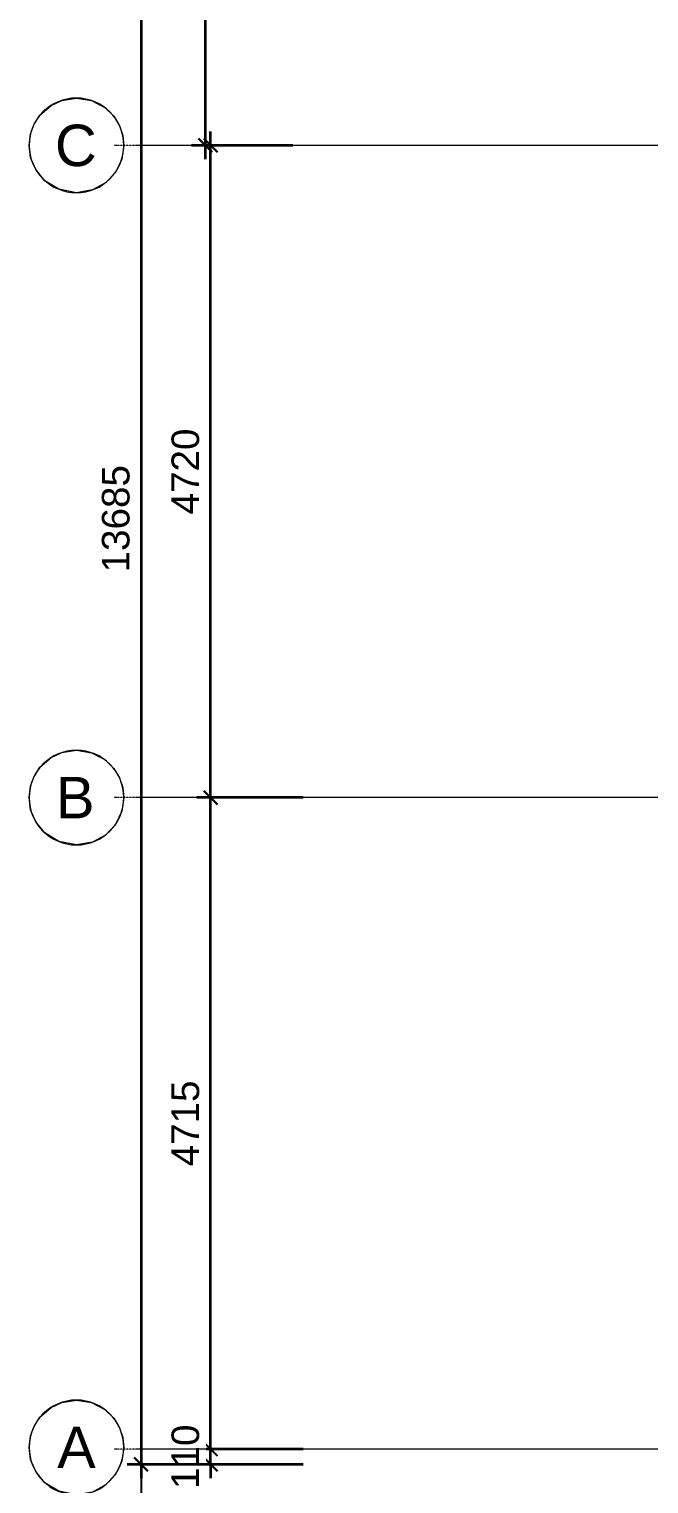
# Model space of a CAD drawing. Header units: millimetres. Extents: x -127141 to 682685, y -1234500 to 49778.
# Drawn here: x 309087 to 313573, y -190827 to -180298 of the extents above; entities that cross this region are included whole.
import ezdxf
from ezdxf.enums import TextEntityAlignment as Align

# ---------------------------------------------------------------- set-up
doc = ezdxf.new("R2010")
doc.units = ezdxf.units.MM
doc.header["$MEASUREMENT"] = 0
doc.set_wipeout_variables(frame=1)
doc.linetypes.add('DASHDOT', pattern=[1, 0.5, -0.25, 0, -0.25])
doc.linetypes.add('HIDDEN', pattern=[0.75, 0.5, -0.25])
for name, color, linetype, lineweight in [('-WALL', 4, 'Continuous', 35), ('A-DIM', 251, 'Continuous', 15), ('A-KY HIEU', 34, 'Continuous', 20), ('A-TRUC', 251, 'DASHDOT', 5)]:
    doc.layers.add(name, color=color, linetype=linetype, lineweight=lineweight)
doc.styles.add('A1-arial', font='arial.ttf', dxfattribs={"width": 0.8})
doc.styles.get("Standard").update_dxf_attribs({"font": 'arial.ttf'})
doc.dimstyles.new('DIM_LAYOUT A2-A3', dxfattribs={"dimscale": 0, "dimtxt": 2, "dimasz": 1, "dimexe": 1, "dimexo": 0, "dimgap": 0.8, "dimtad": 1, "dimdec": 0, "dimlfac": -1, "dimzin": 0, "dimdsep": 46, "dimtxsty": 'Standard', "dimblk": 'ARCHTICK', "dimcen": 1, "dimdle": 1, "dimclrd": 256, "dimclre": 256, "dimclrt": 7, "dimadec": 0, "dimazin": 0, "dimtfac": 1, "dimtdec": 0, "dimtix": 1, "dimtofl": 0, "dimtmove": 2, "dimatfit": 3, "dimldrblk": 'ARCHTICK', "dimfxl": 1, "dimtfill": 1, "dimtolj": 1, "dimtzin": 0, "dimarcsym": 0})

# ---------------------------------------------------------------- blocks, each defined once
blk = doc.blocks.new('_ArchTick')
at = {"color": 0, "linetype": 'ByBlock', "const_width": 0.15}
blk.add_lwpolyline([(-0.5, -0.5), (0.5, 0.5)], dxfattribs=at)
blk = doc.blocks.new('*D2283')
at = {"layer": 'A-DIM', "lineweight": -2, "transparency": 16777216}
for p, q in [((335401, -190675), (335401, -185760)), ((336071, -185860), (335301, -185860)), ((336071, -190575), (335301, -190575))]:
    blk.add_line(p, q, dxfattribs=at)
at = {"layer": 'Defpoints', "color": 0, "transparency": 16777216}
for p in [(335401, -185860), (336071, -185860, 0), (336071, -190575, 0)]:
    blk.add_point(p, dxfattribs=at)
at = {"layer": 'A-DIM', "lineweight": -2, "transparency": 16777216, "xscale": 100, "yscale": 100, "zscale": 100}
for p, rotation in [((335401, -185860), 90), ((335401, -190575), 270)]:
    blk.add_blockref('_ArchTick', p, dxfattribs=dict(at, rotation=rotation))
at = {"layer": 'A-DIM', "color": 7, "transparency": 16777216, "insert": (335219, -188218), "char_height": 200, "attachment_point": 5, "rotation": 90, "bg_fill": 3, "box_fill_scale": 1.25, "bg_fill_color": 256, "bg_fill_true_color": 13158600, "bg_fill_transparency": 0}
blk.add_mtext('\\A1;4715', dxfattribs=at)
blk = doc.blocks.new('*D2284')
at = {"layer": 'A-DIM', "lineweight": -2, "transparency": 16777216}
for p, q in [((335401, -185960), (335401, -181040)), ((335996, -181140), (335301, -181140)), ((335996, -185860), (335301, -185860))]:
    blk.add_line(p, q, dxfattribs=at)
at = {"layer": 'Defpoints', "color": 0, "transparency": 16777216}
for p in [(335401, -181140), (335996, -181140, 0), (335996, -185860, 0)]:
    blk.add_point(p, dxfattribs=at)
at = {"layer": 'A-DIM', "lineweight": -2, "transparency": 16777216, "xscale": 100, "yscale": 100, "zscale": 100}
for p, rotation in [((335401, -181140), 90), ((335401, -185860), 270)]:
    blk.add_blockref('_ArchTick', p, dxfattribs=dict(at, rotation=rotation))
at = {"layer": 'A-DIM', "color": 7, "transparency": 16777216, "insert": (335219, -183500), "char_height": 200, "attachment_point": 5, "rotation": 90, "bg_fill": 3, "box_fill_scale": 1.25, "bg_fill_color": 256, "bg_fill_true_color": 13158600, "bg_fill_transparency": 0}
blk.add_mtext('\\A1;4720', dxfattribs=at)
blk = doc.blocks.new('*D2290')
at = {"layer": 'A-DIM', "lineweight": -2, "transparency": 16777216}
for p, q in [((335401, -190575), (335401, -190475)), ((336071, -190575), (335301, -190575)), ((336071, -190685), (335301, -190685)), ((335401, -190685), (335401, -190785))]:
    blk.add_line(p, q, dxfattribs=at)
at = {"layer": 'Defpoints', "color": 0, "transparency": 16777216}
for p in [(336071, -190575, 0), (336071, -190685, 0)]:
    blk.add_point(p, dxfattribs=at)
at = {"layer": 'A-DIM', "lineweight": -2, "transparency": 16777216, "xscale": 100, "yscale": 100, "zscale": 100}
for p, rotation in [((335401, -190575), 270), ((335401, -190685), 90)]:
    blk.add_blockref('_ArchTick', p, dxfattribs=dict(at, rotation=rotation))
at = {"layer": 'A-DIM', "color": 7, "transparency": 16777216, "insert": (335219, -190630), "char_height": 200, "attachment_point": 5, "rotation": 90, "bg_fill": 3, "box_fill_scale": 1.25, "bg_fill_color": 256, "bg_fill_true_color": 13158600, "bg_fill_transparency": 0}
blk.add_mtext('\\A1;110', dxfattribs=at)
at = {"layer": 'Defpoints', "color": 0, "transparency": 16777216}
blk.add_point((335401, -190685), dxfattribs=at)
blk = doc.blocks.new('*D2297')
at = {"layer": 'A-DIM', "lineweight": -2, "transparency": 16777216}
for p, q in [((335363, -181240), (335363, -177010)), ((335958, -177110), (335263, -177110)), ((335958, -181140), (335263, -181140))]:
    blk.add_line(p, q, dxfattribs=at)
at = {"layer": 'Defpoints', "color": 0, "transparency": 16777216}
for p in [(335363, -177110), (335958, -177110, 0), (335958, -181140, 0)]:
    blk.add_point(p, dxfattribs=at)
at = {"layer": 'A-DIM', "lineweight": -2, "transparency": 16777216, "xscale": 100, "yscale": 100, "zscale": 100}
for p, rotation in [((335363, -177110), 90), ((335363, -181140), 270)]:
    blk.add_blockref('_ArchTick', p, dxfattribs=dict(at, rotation=rotation))
at = {"layer": 'A-DIM', "color": 7, "transparency": 16777216, "insert": (335181, -179125), "char_height": 200, "attachment_point": 5, "rotation": 90, "bg_fill": 3, "box_fill_scale": 1.25, "bg_fill_color": 256, "bg_fill_true_color": 13158600, "bg_fill_transparency": 0}
blk.add_mtext('\\A1;4030', dxfattribs=at)
blk = doc.blocks.new('Tag - Metric')
blk.add_lwpolyline([(0, 3.44), (-1.1, 3.26), (-2.06, 2.76), (-2.71, 2.12), (-3.13, 1.43), (-3.37, 0.73), (-3.44, 0), (-3.3, -0.99), (-2.83, -1.96), (-2.11, -2.72), (-1.16, -3.24), (0, -3.44), (1.28, -3.19), (2.29, -2.57), (2.96, -1.75), (3.33, -0.88), (3.44, 0), (3.34, 0.84), (3.08, 1.53), (2.65, 2.2), (1.84, 2.91), (1.07, 3.27), (0, 3.44)], close=True)
blk.add_circle((0, 0), 3.44)
at = {"style": 'A1-arial', "flags": 8}
blk.add_attdef('1', text='', height=3, dxfattribs=at).set_placement((0, 0), align=Align.MIDDLE_CENTER)
blk = doc.blocks.new('*D2299')
at = {"layer": 'A-DIM', "lineweight": -2, "transparency": 16777216}
for p, q in [((334897, -176900), (334897, -190785)), ((336007, -177000), (334797, -177000)), ((336071, -190685), (334797, -190685))]:
    blk.add_line(p, q, dxfattribs=at)
at = {"layer": 'Defpoints', "color": 0, "transparency": 16777216}
for p in [(336007, -177000, 0), (334897, -190685), (336071, -190685, 0)]:
    blk.add_point(p, dxfattribs=at)
at = {"layer": 'A-DIM', "lineweight": -2, "transparency": 16777216, "xscale": 100, "yscale": 100, "zscale": 100}
for p, rotation in [((334897, -177000), 90), ((334897, -190685), 270)]:
    blk.add_blockref('_ArchTick', p, dxfattribs=dict(at, rotation=rotation))
at = {"layer": 'A-DIM', "color": 7, "transparency": 16777216, "insert": (334715, -183842), "char_height": 200, "attachment_point": 5, "rotation": 90, "bg_fill": 3, "box_fill_scale": 1.25, "bg_fill_color": 256, "bg_fill_true_color": 13158600, "bg_fill_transparency": 0}
blk.add_mtext('\\A1;13685', dxfattribs=at)
blk = doc.blocks.new('A$Cb18fc6a5')
at = {"layer": 'A-KY HIEU'}
ref = blk.add_blockref('Tag - Metric', (342.9, 15009, 0), dxfattribs=dict(at, xscale=-99.58625416537795, yscale=99.58625416537795, zscale=99.58625416537795))
ref.add_attrib('DETAIL#', 'C', dxfattribs={"layer": '0', "height": 300, "style": 'A1-arial'}).set_placement((338.6, 15009, 0), align=Align.MIDDLE_CENTER)
ref = blk.add_blockref('Tag - Metric', (342.9, 10289, 0), dxfattribs=dict(at, xscale=-99.58625416537795, yscale=99.58625416537795, zscale=99.58625416537795))
ref.add_attrib('DETAIL#', 'B', dxfattribs={"layer": '0', "height": 300, "style": 'A1-arial'}).set_placement((334.5, 10289, 0), align=Align.MIDDLE_CENTER)
ref = blk.add_blockref('Tag - Metric', (342.9, 5586.4), dxfattribs=dict(at, xscale=-99.58625416537795, yscale=99.58625416537795, zscale=99.58625416537795))
ref.add_attrib('DETAIL#', 'A', dxfattribs={"layer": '0', "height": 300, "style": 'A1-arial'}).set_placement((342.9, 5586.4), align=Align.MIDDLE_CENTER)
at = {"layer": 'A-DIM'}
dim = blk.add_linear_dim(base=(1314.1, 10289, 0), p1=(1984.1, 5573.9, 0), p2=(1984.1, 10289, 0), angle=270, dimstyle='DIM_LAYOUT A2-A3', override={"dimscale": 100}, dxfattribs=at)
dim.commit()
dim.dimension.update_dxf_attribs({"geometry": '*D2283', "text_midpoint": (1132, 7931.5, 0), "insert": (-334086.8, 196149)})
for base, p1, p2, angle, picture, middle in [((1314.1, 15009, 0), (1908.8, 10289, 0), (1908.8, 15009, 0), 270, '*D2284', (1132, 12649, 0)), ((1314.1, 5464, 0), (1984.1, 5574), (1984.1, 5464), 90, '*D2290', (1132, 5519, 0))]:
    dim = blk.add_linear_dim(base=base, p1=p1, p2=p2, angle=angle, dimstyle='DIM_LAYOUT A2-A3', override={"dimscale": 100}, dxfattribs=at)
    dim.commit()
    dim.dimension.update_dxf_attribs({"geometry": picture, "text_midpoint": middle, "insert": (-334086.8, 196149)})
dim = blk.add_linear_dim(base=(1276.4, 19039, 0), p1=(1871.1, 15009, 0), p2=(1871.1, 19039, 0), angle=270, dimstyle='DIM_LAYOUT A2-A3', override={"dimscale": 100}, dxfattribs=at)
dim.commit()
dim.dimension.update_dxf_attribs({"geometry": '*D2297', "text_midpoint": (1094.3, 17024, 0), "insert": (-334086.8, 196149)})
at = {"layer": 'Defpoints', "color": 1, "linetype": 'HIDDEN', "ltscale": 300, "elevation": 0}
blk.add_lwpolyline([(13210.6, 22949), (810.6, 22949), (810.6, 1946.2), (13210.6, 1946.2)], close=True, dxfattribs=at)
at = {"layer": 'A-DIM'}
dim = blk.add_linear_dim(base=(810.6, 5464, 0), p1=(1919.8, 19149, 0), p2=(1984.1, 5464), angle=90, dimstyle='DIM_LAYOUT A2-A3', override={"dimscale": 100}, dxfattribs=at)
dim.commit()
dim.dimension.update_dxf_attribs({"geometry": '*D2299', "text_midpoint": (628.4, 12306.5, 0), "insert": (-334086.8, 196149)})
at = {"layer": 'A-TRUC', "ltscale": 3}
for p, q in [((13235.3, 15009, 0), (614.7, 15009, 0)), ((13189.8, 15009, 0), (774.1, 15009, 0)), ((13235.3, 10289, 0), (614.7, 10289, 0)), ((13189.8, 10289, 0), (774.1, 10289, 0)), ((13235.3, 5573.9, 0), (614.7, 5573.9, 0)), ((13189.8, 5573.9, 0), (774.1, 5573.9, 0))]:
    blk.add_line(p, q, dxfattribs=at)

msp = doc.modelspace()

# ---------------------------------------------------------------- block references
at = {"layer": '-WALL'}
msp.add_blockref('A$Cb18fc6a5', (309086.8, -196149), dxfattribs=at)

doc.saveas('drawing.dxf')
